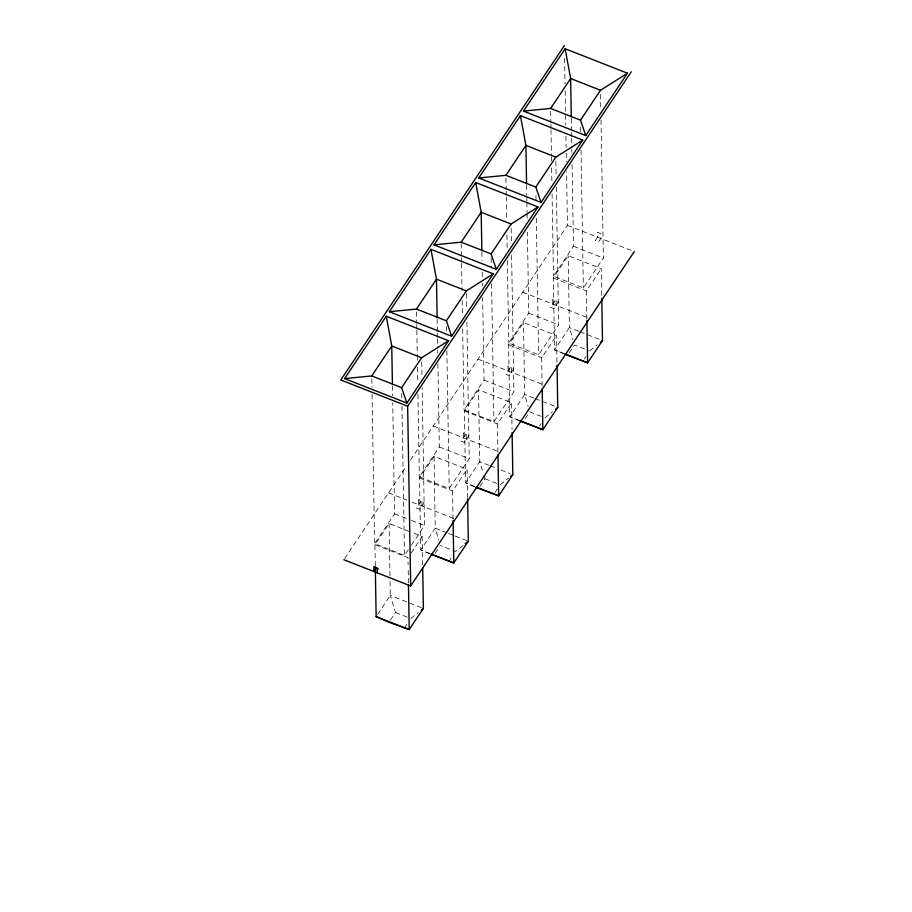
<?xml version="1.0" encoding="UTF-8"?>
<svg xmlns="http://www.w3.org/2000/svg" width="912" height="912" viewBox="0 0 912 912"><rect width="100%" height="100%" fill="white"/><g stroke="black" fill="none" stroke-linecap="round" stroke-linejoin="round"><path stroke-width="0.68" stroke-dasharray="4.56 3.42" d="M344.633 558.554L406.615 465.872M410.537 460.001L567.446 225.355L566.534 171.57M408.337 549.685L404.495 555.431L374.604 543.7L394.6 513.798L392.719 402.899M466.898 322.164L469.213 458.656L449.217 488.558L419.326 476.828L439.322 446.926L437.897 363.033M511.609 255.292L513.935 391.772L493.928 421.686L464.037 409.955L484.044 380.042L482.642 297.586M556.309 186.994L558.646 324.9L538.65 354.814L508.759 343.072L528.755 313.169L527.387 232.127M601.031 120.11L603.368 258.028L583.372 287.93L553.481 276.199L573.477 246.297L572.075 163.829M375.288 565.85L374.923 544.703L389.093 523.522L410.252 531.833M429.814 553.823L420.728 549.936L419.509 478.036L434.032 456.319L467.104 469.304L467.582 497.496M474.593 486.848L465.587 482.858L464.368 410.959L478.526 389.777L511.598 402.762L512.054 429.541M520.262 421.048L509.808 416.716L508.588 344.816L523.465 322.574L556.537 335.548L557.015 363.751M564.984 354.164L554.53 349.843L553.31 277.943L568.187 255.691L601.259 268.675L601.738 296.867M411.415 545.08L424.49 525.529L422.153 387.623M411.152 552.98L422.165 536.507L411.574 532.357M453.059 519.213L452.58 491.009L467.104 469.304M497.918 452.135L497.439 423.932L511.598 402.762M542.138 385.993L541.66 357.8L556.537 335.548M586.861 319.12L586.382 290.928L601.259 268.675M377.716 614.255L390.313 595.422L389.994 577.102M390.473 620.137L395.546 612.545L390.313 595.422L423.385 608.407M435.184 553.265L439.641 546.596M479.906 486.381L484.979 478.8L483.77 474.844M525.164 418.711L528.208 414.151M569.111 352.978L574.446 344.998L588.411 350.482M404.255 628.277L407.151 623.945M448.932 561.461L451.166 558.133M495.136 492.366L497.314 489.117M539.63 425.824L541.158 423.556M584.353 358.952L585.869 356.672M589.676 350.983L597.143 344.907M544.954 417.856L552.421 411.791M463.034 545.479L455.624 551.464L440.382 545.49M500.209 484.774L508.622 478.036M410.776 618.53L418.129 612.625M567.446 225.355L632.996 251.085M573.477 246.297L603.368 258.028M553.31 277.943L586.382 290.928M522.724 292.228L586.997 317.456M578.664 331.227L569.407 327.59L568.187 255.691M579.986 331.751L599.834 339.538M528.755 313.169L558.646 324.9M563.787 353.48L554.53 349.843L569.407 327.59L572.896 339.652M508.588 344.816L541.66 357.8M478.002 359.1L544.84 385.343M533.942 398.099L524.685 394.474L523.465 322.574M535.264 398.624L555.112 406.41M484.044 380.042L513.935 391.772M529.724 411.882L541.147 416.362M519.065 420.352L509.808 416.716L524.685 394.474L528.173 406.524M464.368 410.959L497.439 423.932M433.291 425.984L500.129 452.215M489.003 465.314L479.746 461.677L478.526 389.777M490.325 465.827L495.615 467.913M500.916 469.988L510.173 473.624M439.322 446.926L469.213 458.656M484.979 478.8L497.678 483.782M474.844 486.495L465.587 482.858L479.746 461.677L483.371 473.533M419.509 478.036L452.58 491.009M388.569 492.856L406.877 500.038M412.11 502.09L455.407 519.088M447.154 532.893L435.252 528.219L434.032 456.319M448.476 533.417L453.766 535.492M455.088 536.005L468.323 541.204M394.6 513.798L410.195 519.92M411.494 520.433L424.49 525.529M429.985 553.573L420.728 549.936L435.252 528.219L438.809 540.178M374.923 544.703L408.006 557.688L408.12 564.733M395.546 612.545L409.511 618.028M600.598 94.529L600.837 108.745M580.648 127.27L580.762 134.383M581.024 150.024L583.372 287.93M571.311 118.332L571.528 131.134M571.55 132.548L571.619 136.823M571.642 138.236L571.813 148.189M571.835 149.614L571.881 152.452M564.608 58.334L565.041 83.813M565.166 90.892L565.736 124.864M565.93 136.184L566.124 147.505M566.215 153.17L566.363 161.663M555.875 161.401L556.138 177.042M556.149 305.349L556.058 300.424L552.718 299.113L552.797 304.038M550.677 111.275L550.871 122.653M550.894 124.078L550.973 128.341M550.996 129.755L551.429 155.348M551.452 156.773L551.521 161.036M551.646 168.15L551.863 180.941M552.079 193.743L553.481 276.199M535.948 195.567L536.051 201.256M536.336 218.321L538.65 354.814M526.589 185.216L526.76 195.168M526.783 196.582L526.851 200.845M526.874 202.27L527.045 212.222M527.068 213.647L527.17 219.336M511.153 228.274L511.427 243.914M511.427 372.221L511.347 367.297L507.995 365.986L508.087 370.91M505.966 178.148L506.16 189.525M506.183 190.95L506.251 195.214M506.274 196.639L506.662 219.382M506.924 235.022L507.186 250.663M507.357 260.615L508.759 343.072M491.158 258.187L491.329 268.139M491.591 283.769L493.928 421.686M481.867 252.088L482.015 260.615M482.209 271.993L482.3 277.681M482.402 283.37L482.448 286.208M466.42 293.732L466.682 309.362M466.705 439.094L466.625 434.18L463.285 432.869L463.364 437.783M461.221 243.607L461.438 256.397M461.461 257.822L461.529 262.086M461.552 263.511L462.019 290.529M462.179 300.481L462.452 316.111M462.669 328.913L464.037 409.955M446.458 326.485L446.606 335.012M446.869 350.653L449.217 488.558M437.156 318.961L437.372 331.763M437.395 333.176L437.464 337.44M437.486 338.865L437.657 348.817M437.68 350.242L437.726 353.081M421.72 362.03L421.96 376.246M421.994 505.966L421.903 501.053L418.562 499.742L418.642 504.655M422.165 536.507L422.666 566.113M416.522 311.904L416.716 323.281M416.738 324.695L416.818 328.97M416.841 330.383L417.274 355.976M417.297 357.401L417.343 360.24M417.468 367.354L417.73 382.994M417.924 394.36L419.326 476.828M408.211 570.376L408.428 583.064M401.747 393.357L401.839 399.046M401.964 406.148L404.495 555.431M392.434 385.833L392.605 395.785M389.093 523.522L389.971 575.689M371.811 378.776L371.948 387.304M372.073 394.417L374.604 543.7M420.888 501.315L416.408 508.007L419.748 509.318L424.228 502.626L420.888 501.315M465.599 434.443L461.13 441.123L464.47 442.445L468.939 435.754L465.599 434.443M510.321 367.57L505.852 374.251L509.192 375.562L513.661 368.881L510.321 367.57M555.043 300.686L550.563 307.378L553.903 308.689L558.383 301.997L555.043 300.686M597.52 237.154L595.285 240.506L598.625 241.817L600.86 238.465L600.78 233.552L597.44 232.241L597.52 237.154"/><path stroke-width="1.37" d="M564.391 45.6L340.803 379.973L407.641 406.216L410.685 585.96L343.847 559.729M344.588 378.605L386.266 316.259L448.579 340.712L406.889 403.058L344.588 378.605L371.754 375.938L401.645 387.668L406.889 403.058M389.299 311.722L430.988 249.386L493.301 273.839L451.611 336.186L389.299 311.722L416.476 309.054L446.367 320.796L451.611 336.186M434.021 244.849L475.711 182.503L538.012 206.967L496.333 269.302L434.021 244.849L461.198 242.182L491.089 253.912L496.333 269.302M478.743 177.977L520.421 115.63L582.734 140.083L541.044 202.43L478.743 177.977L505.909 175.309L535.8 187.04L541.044 202.43M523.454 111.093L565.144 48.758L627.456 73.211L585.766 135.557L523.454 111.093L550.631 108.437L580.522 120.167L585.766 135.557M371.754 375.938L391.761 346.024L386.266 316.259M416.476 309.054L436.472 279.152L430.988 249.386M461.198 242.182L481.194 212.279L475.711 182.503M505.909 175.309L525.916 145.396L520.421 115.63M550.631 108.437L570.627 78.523L565.144 48.758M401.645 387.668L421.652 357.755L448.579 340.712M446.367 320.796L466.363 290.882L493.301 273.839M491.089 253.912L511.085 224.01L538.012 206.967M535.8 187.04L555.807 157.138L582.734 140.083M580.522 120.167L600.518 90.254L627.456 73.211M407.641 406.216L631.229 71.831M410.685 585.96L634.285 251.587M422.689 567.526L423.385 608.407L409.226 629.588L389.025 622.303L376.143 616.603L375.311 567.264M467.605 498.91L468.323 541.204L453.8 562.921L431.102 554.371M512.099 432.368L512.818 474.662L498.659 495.843L475.882 487.407M557.038 365.153L557.756 407.447L542.879 429.7L520.262 421.048M601.76 298.281L602.479 340.575L587.602 362.828L564.984 354.164M600.347 342.308L602.479 340.575M555.625 409.192L557.756 407.447M465.143 543.769L468.323 541.204M510.72 476.349L512.818 474.662M421.287 610.094L423.385 608.407M600.518 90.254L570.627 78.523L571.277 116.918M555.807 157.138L525.916 145.396L526.566 183.791M511.085 224.01L481.194 212.279L481.844 250.663M466.363 290.882L436.472 279.152L437.122 317.536M565.109 353.993L587.602 362.828L586.883 320.534M421.652 357.755L391.761 346.024L392.411 384.419M520.387 420.877L542.879 429.7L542.184 388.82M476.167 487.008L498.659 495.843L497.963 454.951M431.308 554.086L453.8 562.921L453.082 520.627M378.389 569.065L376.166 568.187L373.931 571.539L373.84 566.614L377.192 567.925L377.272 572.85M376.143 616.603L409.226 629.588L408.451 584.478"/></g></svg>
